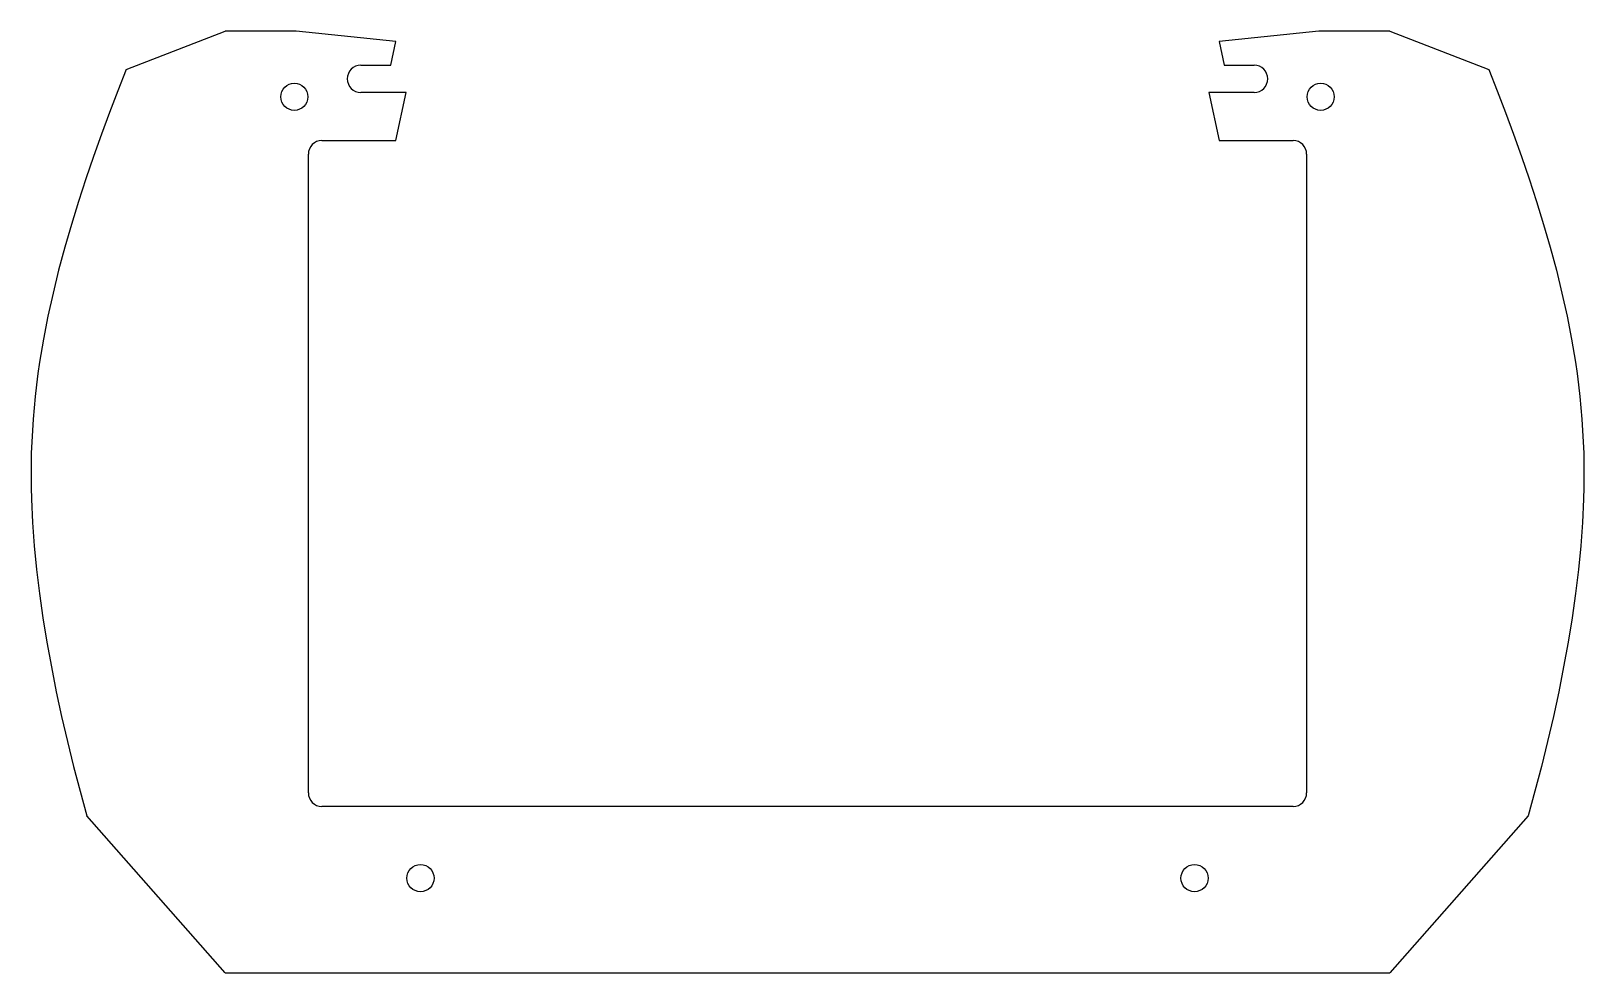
# Model space of a CAD drawing. Extents: x -89 to 89, y -57 to 50.
import ezdxf

# ---------------------------------------------------------------- set-up
doc = ezdxf.new("R2010")
doc.units = 0
doc.header["$MEASUREMENT"] = 0
doc.layers.get('0').update_dxf_attribs({"linetype": 'CONTINUOUS'})

msp = doc.modelspace()

# ---------------------------------------------------------------- linework, layer by layer
at = {"color": 1}
for p, q in [((-77.81, 46.11), (-66.5, 50.5)), ((-58.4, 50.5), (-66.5, 50.5)), ((-47, 49.3), (-58.4, 50.5)), ((58.4, 50.5), (47, 49.3)), ((66.5, 50.5), (58.4, 50.5)), ((66.5, 50.5), (77.81, 46.11)), ((-47.57, 46.6), (-47, 49.3)), ((47, 49.3), (47.57, 46.6)), ((-51, 46.6), (-47.57, 46.6)), ((47.57, 46.6), (51, 46.6)), ((-45.83, 43.5), (-51, 43.5)), ((-47, 38), (-45.83, 43.5)), ((51, 43.5), (45.83, 43.5)), ((45.83, 43.5), (47, 38)), ((-55.45, 38), (-47, 38)), ((47, 38), (55.45, 38)), ((-57, -36.45), (-57, 36.45)), ((57, 36.45), (57, -36.45)), ((55.45, -38), (-55.45, -38)), ((-66.5, -57), (-82.29, -39.07)), ((82.29, -39.07), (66.5, -57)), ((-66.5, -57), (66.5, -57))]:
    msp.add_line(p, q, dxfattribs=at)
for points in [[(-77.81, 46.11), (-78.77, 43.69), (-79.72, 41.22), (-80.64, 38.72), (-81.54, 36.19), (-82.42, 33.62), (-83.26, 31.04), (-84.06, 28.44), (-84.82, 25.83), (-85.52, 23.2), (-86.16, 20.58), (-86.74, 17.95), (-87.26, 15.33), (-87.69, 12.72), (-87.88, 11.41), (-88.05, 10.11), (-88.2, 8.81), (-88.33, 7.51), (-88.44, 6.21), (-88.52, 4.91), (-88.59, 3.61), (-88.64, 2.31), (-88.66, 1), (-88.67, -0.3), (-88.65, -1.61), (-88.62, -2.93), (-88.49, -5.58), (-88.3, -8.25), (-88.03, -10.96), (-87.7, -13.69), (-87.31, -16.46), (-86.85, -19.25), (-86.35, -22.07), (-85.79, -24.9), (-85.18, -27.75), (-84.52, -30.59), (-83.82, -33.43), (-83.07, -36.26), (-82.29, -39.07)], [(77.81, 46.11), (78.77, 43.69), (79.72, 41.22), (80.64, 38.72), (81.54, 36.19), (82.42, 33.62), (83.26, 31.04), (84.06, 28.44), (84.82, 25.83), (85.52, 23.2), (86.16, 20.58), (86.74, 17.95), (87.26, 15.33), (87.69, 12.72), (87.88, 11.41), (88.05, 10.11), (88.2, 8.81), (88.33, 7.51), (88.44, 6.21), (88.52, 4.91), (88.59, 3.61), (88.64, 2.31), (88.66, 1), (88.67, -0.3), (88.65, -1.61), (88.62, -2.93), (88.49, -5.58), (88.3, -8.25), (88.03, -10.96), (87.7, -13.69), (87.31, -16.46), (86.85, -19.25), (86.35, -22.07), (85.79, -24.9), (85.18, -27.75), (84.52, -30.59), (83.82, -33.43), (83.07, -36.26), (82.29, -39.07)]]:
    msp.add_lwpolyline(points, dxfattribs=at)
for centre in [(-58.6, 43), (58.6, 43), (-44.2, -46.18), (44.2, -46.18)]:
    msp.add_circle(centre, 1.55, dxfattribs=at)
for centre, start, end in [((-51, 45.05), 90, 270), ((51, 45.05), 270, 90), ((-55.45, 36.45), 90, 180), ((55.45, 36.45), 0, 90), ((-55.45, -36.45), 180, 270), ((55.45, -36.45), 270, 0)]:
    msp.add_arc(centre, 1.55, start, end, dxfattribs=at)

doc.saveas('drawing.dxf')
